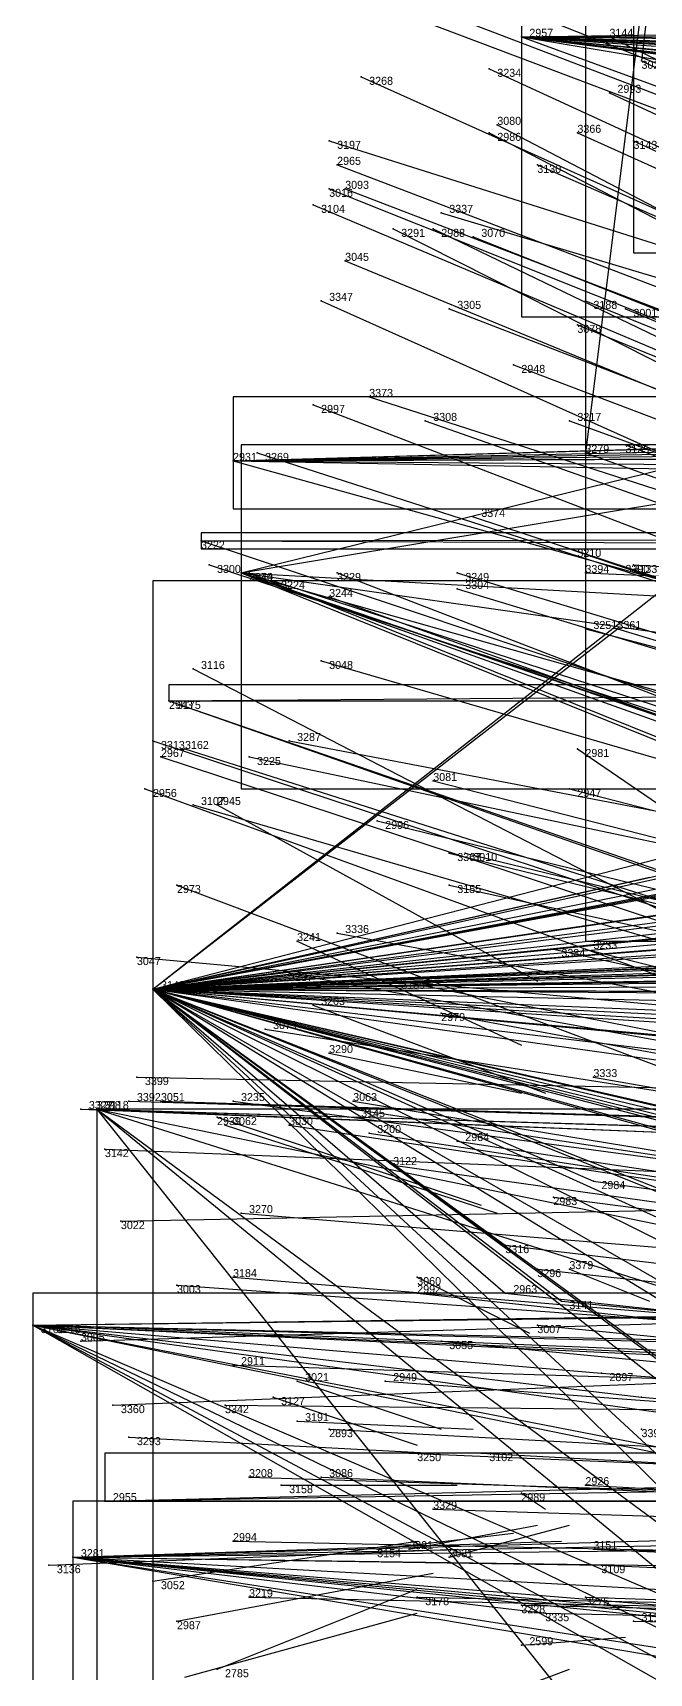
# Model space of a CAD drawing. Extents: x -0.5 to 0.59, y -0.5 to 0.59.
# Drawn here: x -0.498 to -0.421, y -0.0005 to 0.2045 of the extents above; entities that cross this region are included whole.
import ezdxf

# ---------------------------------------------------------------- set-up
doc = ezdxf.new("R2010")
doc.units = 0
for name, color, linetype in [('Clients', 3, 'CONTINUOUS'), ('Facilities', 3, 'CONTINUOUS'), ('Facilities_lines', 3, 'CONTINUOUS'), ('Min_max_boxes', 1, 'CONTINUOUS'), ('Normals', 1, 'CONTINUOUS'), ('Source_points', 5, 'CONTINUOUS'), ('Text', 3, 'CONTINUOUS')]:
    doc.layers.add(name, color=color, linetype=linetype)

msp = doc.modelspace()

# ---------------------------------------------------------------- linework, layer by layer
at = {"layer": 'Clients', "color": 5}
for p in [(-0.422, 0.201, -1.169), (-0.429, 0.152, -1.139), (-0.425, 0.13, -1.111), (-0.428, 0.061, -1.08), (-0.439, 0.053, -1.105), (-0.439, 0.047, -1.103), (-0.432, 0.046, -1.085), (-0.427, 0.037, -1.071), (-0.422, 0.034, -1.057), (-0.427, 0.013, -1.069), (-0.434, 0.007, -1.086)]:
    msp.add_point(p, dxfattribs=at)
at = {"layer": 'Facilities', "color": 3}
for p in [(-0.437, 0.204, -1.25), (-0.426, 0.204, -1.182), (-0.457, 0.199, -1.245), (-0.441, 0.2, -1.209), (-0.426, 0.197, -1.173), (-0.44, 0.193, -1.202), (-0.461, 0.191, -1.246), (-0.441, 0.192, -1.201), (-0.43, 0.192, -1.178), (-0.423, 0.191, -1.161), (-0.46, 0.188, -1.243), (-0.435, 0.188, -1.185), (-0.461, 0.185, -1.25), (-0.459, 0.185, -1.25), (-0.463, 0.183, -1.25), (-0.447, 0.182, -1.25), (-0.453, 0.18, -1.218), (-0.448, 0.18, -1.206), (-0.443, 0.179, -1.194), (-0.459, 0.176, -1.23), (-0.462, 0.171, -1.25), (-0.429, 0.171, -1.154), (-0.446, 0.17, -1.193), (-0.424, 0.17, -1.142), (-0.43, 0.168, -1.155), (-0.438, 0.163, -1.168), (-0.463, 0.158, -1.222), (-0.456, 0.159, -1.208), (-0.449, 0.156, -1.188), (-0.431, 0.156, -1.145), (-0.47, 0.152, -1.234), (-0.424, 0.153, -1.128), (-0.473, 0.151, -1.242), (-0.443, 0.144, -1.165), (-0.477, 0.141, -1.244), (-0.431, 0.14, -1.133), (-0.476, 0.138, -1.238), (-0.425, 0.138, -1.116), (-0.423, 0.138, -1.25), (-0.472, 0.137, -1.228), (-0.471, 0.137, -1.227), (-0.468, 0.136, -1.217), (-0.46, 0.137, -1.201), (-0.445, 0.137, -1.163), (-0.429, 0.137, -1.25), (-0.461, 0.134, -1.201), (-0.445, 0.135, -1.163), (-0.429, 0.13, -1.25), (-0.462, 0.126, -1.196), (-0.478, 0.125, -1.234), (-0.481, 0.121, -1.24), (-0.481, 0.121, -1.239), (-0.483, 0.116, -1.242), (-0.479, 0.115, -1.232), (-0.466, 0.116, -1.2), (-0.43, 0.115, -1.25), (-0.482, 0.114, -1.239), (-0.471, 0.114, -1.211), (-0.448, 0.111, -1.155), (-0.484, 0.11, -1.24), (-0.431, 0.11, -1.112), (-0.478, 0.108, -1.225), (-0.475, 0.108, -1.25), (-0.455, 0.106, -1.168), (-0.446, 0.102, -1.143), (-0.444, 0.102, -1.138), (-0.48, 0.098, -1.25), (-0.446, 0.098, -1.14), (-0.465, 0.091, -1.25), (-0.46, 0.092, -1.172), (-0.485, 0.089, -1.233), (-0.433, 0.09, -1.105), (-0.429, 0.09, -1.25), (-0.466, 0.087, -1.186), (-0.483, 0.085, -1.25), (-0.452, 0.086, -1.151), (-0.463, 0.083, -1.25), (-0.447, 0.082, -1.137), (-0.469, 0.08, -1.189), (-0.461, 0.077, -1.25), (-0.485, 0.074, -1.226), (-0.428, 0.074, -1.087), (-0.492, 0.07, -1.243), (-0.491, 0.07, -1.239), (-0.49, 0.07, -1.25), (-0.486, 0.071, -1.228), (-0.482, 0.071, -1.219), (-0.473, 0.071, -1.195), (-0.458, 0.071, -1.159), (-0.458, 0.07, -1.157), (-0.475, 0.069, -1.25), (-0.474, 0.068, -1.25), (-0.466, 0.068, -1.177), (-0.456, 0.067, -1.151), (-0.445, 0.066, -1.124), (-0.489, 0.065, -1.234), (-0.453, 0.063, -1.144), (-0.433, 0.059, -1.093), (-0.487, 0.056, -1.226), (-0.472, 0.057, -1.188), (-0.435, 0.05, -1.095), (-0.431, 0.05, -1.25), (-0.48, 0.048, -1.206), (-0.473, 0.049, -1.19), (-0.45, 0.049, -1.25), (-0.45, 0.047, -1.132), (-0.498, 0.043, -1.25), (-0.495, 0.043, -1.243), (-0.492, 0.041, -1.235), (-0.447, 0.041, -1.122), (-0.435, 0.043, -1.094), (-0.473, 0.038, -1.186), (-0.465, 0.036, -1.25), (-0.454, 0.036, -1.138), (-0.488, 0.033, -1.223), (-0.474, 0.033, -1.189), (-0.468, 0.034, -1.25), (-0.422, 0.034, -1.25), (-0.465, 0.031, -1.25), (-0.486, 0.029, -1.25), (-0.461, 0.03, -1.155), (-0.422, 0.03, -1.25), (-0.451, 0.027, -1.128), (-0.442, 0.027, -1.107), (-0.471, 0.024, -1.18), (-0.467, 0.023, -1.25), (-0.462, 0.024, -1.156), (-0.429, 0.023, -1.074), (-0.489, 0.021, -1.25), (-0.437, 0.022, -1.25), (-0.448, 0.02, -1.122), (-0.473, 0.016, -1.184), (-0.455, 0.015, -1.25), (-0.451, 0.015, -1.25), (-0.428, 0.015, -1.071), (-0.496, 0.013, -1.25), (-0.493, 0.014, -1.25), (-0.446, 0.014, -1.25), (-0.483, 0.011, -1.25), (-0.471, 0.009, -1.178), (-0.45, 0.009, -1.124), (-0.429, 0.009, -1.073), (-0.437, 0.008, -1.093), (-0.48, 0.006, -1.25), (-0.423, 0.006, -1.057), (-0.437, 0.003, -1.25), (-0.475, 0, -1.25)]:
    msp.add_point(p, dxfattribs=at)
at = {"layer": 'Facilities_lines', "color": 3}
for p, q in [((-0.413, 0.28, -1.247), (-0.429, 0.152, -1.139)), ((-0.413, 0.28, -1.247), (-0.422, 0.201, -1.169)), ((-0.437, 0.204, -1.25), (-0.144, 0.208, -1.25)), ((-0.437, 0.204, -1.25), (-0.156, 0.208, -1.25)), ((-0.437, 0.204, -1.25), (-0.181, 0.192, -1.25)), ((-0.437, 0.204, -1.25), (-0.161, 0.194, -1.25)), ((-0.437, 0.204, -1.25), (-0.185, 0.197, -1.25)), ((-0.437, 0.204, -1.25), (-0.159, 0.196, -1.25)), ((-0.437, 0.204, -1.25), (-0.151, 0.176, -1.25)), ((-0.437, 0.204, -1.25), (-0.166, 0.173, -1.25)), ((-0.437, 0.204, -1.25), (-0.157, 0.17, -1.25)), ((-0.437, 0.204, -1.25), (-0.172, 0.204, -1.25)), ((-0.437, 0.204, -1.25), (-0.142, 0.176, -1.25)), ((-0.437, 0.204, -1.25), (-0.187, 0.19, -1.25)), ((-0.437, 0.204, -1.25), (-0.199, 0.174, -1.25)), ((-0.437, 0.204, -1.25), (-0.123, 0.182, -1.25)), ((-0.437, 0.204, -1.25), (-0.156, 0.201, -1.25)), ((-0.437, 0.204, -1.25), (-0.227, 0.169, -1.25)), ((-0.473, 0.151, -1.242), (-0.192, 0.159, -1.25)), ((-0.473, 0.151, -1.242), (-0.196, 0.159, -1.25)), ((-0.473, 0.151, -1.242), (-0.234, 0.158, -1.25)), ((-0.473, 0.151, -1.242), (-0.149, 0.156, -1.25)), ((-0.473, 0.151, -1.242), (-0.233, 0.156, -1.25)), ((-0.473, 0.151, -1.242), (-0.186, 0.154, -1.25)), ((-0.473, 0.151, -1.242), (-0.068, 0.153, -1.25)), ((-0.473, 0.151, -1.242), (-0.2, 0.152, -1.25)), ((-0.472, 0.137, -1.228), (-0.407, 0.153, -1.089)), ((-0.473, 0.151, -1.242), (-0.151, 0.145, -1.25)), ((-0.473, 0.151, -1.242), (-0.215, 0.149, -1.25)), ((-0.472, 0.137, -1.228), (-0.412, 0.147, -1.094)), ((-0.477, 0.141, -1.244), (-0.065, 0.142, -1.25)), ((-0.477, 0.141, -1.244), (-0.204, 0.14, -1.25)), ((-0.483, 0.085, -1.25), (-0.418, 0.136, -1.1)), ((-0.472, 0.137, -1.228), (-0.402, 0.127, -1.054)), ((-0.472, 0.137, -1.228), (-0.393, 0.11, -1.02)), ((-0.472, 0.137, -1.228), (-0.412, 0.12, -1.072)), ((-0.472, 0.137, -1.228), (-0.418, 0.134, -1.097)), ((-0.472, 0.137, -1.228), (-0.405, 0.114, -1.051)), ((-0.472, 0.137, -1.228), (-0.41, 0.112, -1.062)), ((-0.483, 0.085, -1.25), (-0.297, 0.133, -1.25)), ((-0.483, 0.085, -1.25), (-0.269, 0.132, -1.25)), ((-0.483, 0.085, -1.25), (-0.425, 0.13, -1.111)), ((-0.483, 0.085, -1.25), (-0.305, 0.125, -1.25)), ((-0.483, 0.085, -1.25), (-0.282, 0.125, -1.25)), ((-0.483, 0.085, -1.25), (-0.292, 0.121, -1.25)), ((-0.483, 0.085, -1.25), (-0.287, 0.121, -1.25)), ((-0.481, 0.121, -1.24), (-0.225, 0.123, -1.25)), ((-0.483, 0.085, -1.25), (-0.264, 0.117, -1.25)), ((-0.483, 0.085, -1.25), (-0.327, 0.114, -1.25)), ((-0.483, 0.085, -1.25), (-0.252, 0.114, -1.25)), ((-0.483, 0.085, -1.25), (-0.127, 0.113, -1.25)), ((-0.483, 0.085, -1.25), (-0.221, 0.111, -1.25)), ((-0.483, 0.085, -1.25), (-0.256, 0.11, -1.25)), ((-0.483, 0.085, -1.25), (-0.116, 0.11, -1.25)), ((-0.483, 0.085, -1.25), (-0.246, 0.109, -1.25)), ((-0.483, 0.085, -1.25), (-0.187, 0.108, -1.25)), ((-0.483, 0.085, -1.25), (-0.225, 0.108, -1.25)), ((-0.483, 0.085, -1.25), (-0.139, 0.107, -1.25)), ((-0.483, 0.085, -1.25), (-0.219, 0.103, -1.25)), ((-0.483, 0.085, -1.25), (-0.421, 0.099, -1.082)), ((-0.483, 0.085, -1.25), (-0.388, 0.099, -1)), ((-0.483, 0.085, -1.25), (-0.385, 0.098, -0.992)), ((-0.483, 0.085, -1.25), (-0.221, 0.097, -1.25)), ((-0.483, 0.085, -1.25), (-0.115, 0.095, -1.25)), ((-0.483, 0.085, -1.25), (-0.29, 0.093, -1.25)), ((-0.483, 0.085, -1.25), (-0.205, 0.093, -1.25)), ((-0.483, 0.085, -1.25), (-0.294, 0.091, -1.25)), ((-0.483, 0.085, -1.25), (-0.325, 0.091, -1.25)), ((-0.483, 0.085, -1.25), (-0.171, 0.09, -1.25)), ((-0.483, 0.085, -1.25), (-0.314, 0.089, -1.25)), ((-0.483, 0.085, -1.25), (-0.138, 0.089, -1.25)), ((-0.483, 0.085, -1.25), (-0.196, 0.089, -1.25)), ((-0.483, 0.085, -1.25), (-0.412, 0.088, -1.054)), ((-0.483, 0.085, -1.25), (-0.232, 0.086, -1.25)), ((-0.483, 0.085, -1.25), (-0.415, 0.081, -1.057)), ((-0.483, 0.085, -1.25), (-0.351, -0.037, -1.25)), ((-0.483, 0.085, -1.25), (-0.358, -0.038, -1.25)), ((-0.483, 0.085, -1.25), (-0.351, -0.012, -1.25)), ((-0.483, 0.085, -1.25), (-0.346, -0.015, -1.25)), ((-0.483, 0.085, -1.25), (-0.318, 0.003, -1.25)), ((-0.483, 0.085, -1.25), (-0.354, -0.015, -1.25)), ((-0.483, 0.085, -1.25), (-0.287, 0.067, -1.25)), ((-0.483, 0.085, -1.25), (-0.314, 0.017, -1.25)), ((-0.483, 0.085, -1.25), (-0.334, 0.047, -1.25)), ((-0.483, 0.085, -1.25), (-0.369, 0.04, -1.25)), ((-0.483, 0.085, -1.25), (-0.351, 0.048, -1.25)), ((-0.483, 0.085, -1.25), (-0.329, 0.045, -1.25)), ((-0.483, 0.085, -1.25), (-0.439, 0.047, -1.103)), ((-0.483, 0.085, -1.25), (-0.428, 0.061, -1.08)), ((-0.483, 0.085, -1.25), (-0.295, 0.033, -1.25)), ((-0.483, 0.085, -1.25), (-0.325, 0.047, -1.25)), ((-0.483, 0.085, -1.25), (-0.384, 0.076, -0.978)), ((-0.483, 0.085, -1.25), (-0.298, 0.059, -1.25)), ((-0.483, 0.085, -1.25), (-0.432, 0.046, -1.085)), ((-0.483, 0.085, -1.25), (-0.26, 0.084, -1.25)), ((-0.483, 0.085, -1.25), (-0.305, 0.044, -1.25)), ((-0.483, 0.085, -1.25), (-0.346, 0.082, -1.25)), ((-0.483, 0.085, -1.25), (-0.302, 0.04, -1.25)), ((-0.483, 0.085, -1.25), (-0.315, 0.074, -1.25)), ((-0.483, 0.085, -1.25), (-0.386, 0.076, -0.983)), ((-0.483, 0.085, -1.25), (-0.439, 0.053, -1.105)), ((-0.483, 0.085, -1.25), (-0.281, 0.038, -1.25)), ((-0.483, 0.085, -1.25), (-0.283, 0.075, -1.25)), ((-0.483, 0.085, -1.25), (-0.353, 0.01, -1.25)), ((-0.483, 0.085, -1.25), (-0.369, 0.015, -1.25)), ((-0.483, 0.085, -1.25), (-0.322, 0.012, -1.25)), ((-0.483, 0.085, -1.25), (-0.213, 0.084, -1.25)), ((-0.483, 0.085, -1.25), (-0.194, 0.083, -1.25)), ((-0.483, 0.085, -1.25), (-0.193, 0.073, -1.25)), ((-0.49, 0.07, -1.25), (-0.377, -0.072, -1.25)), ((-0.49, 0.07, -1.25), (-0.35, -0.045, -1.25)), ((-0.49, 0.07, -1.25), (-0.341, -0.04, -1.25)), ((-0.49, 0.07, -1.25), (-0.417, 0.055, -1.051)), ((-0.49, 0.07, -1.25), (-0.417, 0.047, -1.049)), ((-0.49, 0.07, -1.25), (-0.124, 0.055, -1.25)), ((-0.498, 0.043, -1.25), (-0.205, 0.047, -1.25)), ((-0.498, 0.043, -1.25), (-0.248, 0.046, -1.25)), ((-0.498, 0.043, -1.25), (-0.321, -0.033, -1.25)), ((-0.498, 0.043, -1.25), (-0.338, -0.048, -1.25)), ((-0.498, 0.043, -1.25), (-0.419, 0.032, -1.052)), ((-0.498, 0.043, -1.25), (-0.333, -0.037, -1.25)), ((-0.498, 0.043, -1.25), (-0.339, -0.042, -1.25)), ((-0.498, 0.043, -1.25), (-0.293, 0.001, -1.25)), ((-0.498, 0.043, -1.25), (-0.293, 0.003, -1.25)), ((-0.498, 0.043, -1.25), (-0.427, 0.037, -1.071)), ((-0.498, 0.043, -1.25), (-0.422, 0.034, -1.057)), ((-0.498, 0.043, -1.25), (-0.237, 0.037, -1.25)), ((-0.498, 0.043, -1.25), (-0.204, 0.029, -1.25)), ((-0.498, 0.043, -1.25), (-0.157, 0.034, -1.25)), ((-0.489, 0.021, -1.25), (-0.244, 0.027, -1.25)), ((-0.489, 0.021, -1.25), (-0.144, 0.027, -1.25)), ((-0.493, 0.014, -1.25), (-0.245, 0.021, -1.25)), ((-0.489, 0.021, -1.25), (-0.146, 0.021, -1.25)), ((-0.493, 0.014, -1.25), (-0.235, 0.019, -1.25)), ((-0.493, 0.014, -1.25), (-0.137, 0.018, -1.25)), ((-0.493, 0.014, -1.25), (-0.235, -0.026, -1.25)), ((-0.493, 0.014, -1.25), (-0.275, -0.023, -1.25)), ((-0.493, 0.014, -1.25), (-0.238, -0.012, -1.25)), ((-0.493, 0.014, -1.25), (-0.126, -0.019, -1.25)), ((-0.493, 0.014, -1.25), (-0.249, -0.006, -1.25)), ((-0.493, 0.014, -1.25), (-0.258, 0.001, -1.25)), ((-0.493, 0.014, -1.25), (-0.259, -0.007, -1.25)), ((-0.493, 0.014, -1.25), (-0.427, 0.013, -1.069)), ((-0.493, 0.014, -1.25), (-0.285, -0.006, -1.25)), ((-0.493, 0.014, -1.25), (-0.434, 0.007, -1.086)), ((-0.493, 0.014, -1.25), (-0.14, 0.009, -1.25))]:
    msp.add_line(p, q, dxfattribs=at)
at = {"layer": 'Min_max_boxes', "color": 1}
for p, q in [((-0.429, 0.299, -1.25), (-0.429, 0.091, -1.25)), ((-0.429, 0.299, -1.093), (-0.429, 0.091, -1.093)), ((-0.423, 0.254, -1.25), (-0.423, 0.177, -1.25)), ((-0.423, 0.254, -1.25), (-0.423, 0.177, -1.25)), ((-0.437, 0.208, -1.25), (-0.437, 0.169, -1.25)), ((-0.437, 0.208, -1.25), (-0.437, 0.169, -1.25)), ((-0.423, 0.177, -1.25), (-0.126, 0.177, -1.25)), ((-0.423, 0.177, -1.25), (-0.126, 0.177, -1.25)), ((-0.423, 0.177, -1.25), (-0.423, 0.177, -1.25)), ((-0.437, 0.169, -1.25), (-0.123, 0.169, -1.25)), ((-0.437, 0.169, -1.25), (-0.123, 0.169, -1.25)), ((-0.437, 0.169, -1.25), (-0.437, 0.169, -1.25)), ((-0.068, 0.159, -1.25), (-0.473, 0.159, -1.25)), ((-0.473, 0.159, -1.25), (-0.473, 0.145, -1.25)), ((-0.068, 0.159, -1.242), (-0.473, 0.159, -1.242)), ((-0.473, 0.159, -1.242), (-0.473, 0.145, -1.242)), ((-0.473, 0.159, -1.25), (-0.473, 0.159, -1.242)), ((-0.393, 0.153, -1.228), (-0.472, 0.153, -1.228)), ((-0.472, 0.153, -1.228), (-0.472, 0.11, -1.228)), ((-0.393, 0.153, -1.02), (-0.472, 0.153, -1.02)), ((-0.472, 0.153, -1.02), (-0.472, 0.11, -1.02)), ((-0.472, 0.153, -1.228), (-0.472, 0.153, -1.02)), ((-0.473, 0.145, -1.25), (-0.068, 0.145, -1.25)), ((-0.473, 0.145, -1.242), (-0.068, 0.145, -1.242)), ((-0.473, 0.145, -1.25), (-0.473, 0.145, -1.242)), ((-0.065, 0.142, -1.25), (-0.477, 0.142, -1.25)), ((-0.477, 0.142, -1.25), (-0.477, 0.14, -1.25)), ((-0.065, 0.142, -1.244), (-0.477, 0.142, -1.244)), ((-0.477, 0.142, -1.244), (-0.477, 0.14, -1.244)), ((-0.477, 0.142, -1.25), (-0.477, 0.142, -1.244)), ((-0.477, 0.14, -1.25), (-0.065, 0.14, -1.25)), ((-0.477, 0.14, -1.244), (-0.065, 0.14, -1.244)), ((-0.477, 0.14, -1.25), (-0.477, 0.14, -1.244)), ((-0.115, 0.136, -1.25), (-0.483, 0.136, -1.25)), ((-0.483, 0.136, -1.25), (-0.483, -0.038, -1.25)), ((-0.115, 0.136, -0.978), (-0.483, 0.136, -0.978)), ((-0.483, 0.136, -0.978), (-0.483, -0.038, -0.978)), ((-0.483, 0.136, -1.25), (-0.483, 0.136, -0.978)), ((-0.225, 0.123, -1.25), (-0.481, 0.123, -1.25)), ((-0.481, 0.123, -1.25), (-0.481, 0.121, -1.25)), ((-0.225, 0.123, -1.24), (-0.481, 0.123, -1.24)), ((-0.481, 0.123, -1.24), (-0.481, 0.121, -1.24)), ((-0.481, 0.123, -1.25), (-0.481, 0.123, -1.24)), ((-0.481, 0.121, -1.25), (-0.225, 0.121, -1.25)), ((-0.481, 0.121, -1.24), (-0.225, 0.121, -1.24)), ((-0.481, 0.121, -1.25), (-0.481, 0.121, -1.24)), ((-0.472, 0.11, -1.228), (-0.393, 0.11, -1.228)), ((-0.472, 0.11, -1.02), (-0.393, 0.11, -1.02)), ((-0.472, 0.11, -1.228), (-0.472, 0.11, -1.02)), ((-0.429, 0.091, -1.25), (-0.17, 0.091, -1.25)), ((-0.429, 0.091, -1.093), (-0.17, 0.091, -1.093)), ((-0.429, 0.091, -1.25), (-0.429, 0.091, -1.093)), ((-0.124, 0.07, -1.25), (-0.49, 0.07, -1.25)), ((-0.49, 0.07, -1.25), (-0.49, -0.072, -1.25)), ((-0.124, 0.07, -1.049), (-0.49, 0.07, -1.049)), ((-0.49, 0.07, -1.049), (-0.49, -0.072, -1.049)), ((-0.49, 0.07, -1.25), (-0.49, 0.07, -1.049)), ((-0.157, 0.047, -1.25), (-0.498, 0.047, -1.25)), ((-0.498, 0.047, -1.25), (-0.498, -0.048, -1.25)), ((-0.157, 0.047, -1.052), (-0.498, 0.047, -1.052)), ((-0.498, 0.047, -1.052), (-0.498, -0.048, -1.052)), ((-0.498, 0.047, -1.25), (-0.498, 0.047, -1.052)), ((-0.144, 0.027, -1.25), (-0.489, 0.027, -1.25)), ((-0.489, 0.027, -1.25), (-0.489, 0.021, -1.25)), ((-0.144, 0.027, -1.25), (-0.489, 0.027, -1.25)), ((-0.489, 0.027, -1.25), (-0.489, 0.021, -1.25)), ((-0.489, 0.027, -1.25), (-0.489, 0.027, -1.25)), ((-0.126, 0.021, -1.25), (-0.493, 0.021, -1.25)), ((-0.493, 0.021, -1.25), (-0.493, -0.026, -1.25)), ((-0.126, 0.021, -1.069), (-0.493, 0.021, -1.069)), ((-0.493, 0.021, -1.069), (-0.493, -0.026, -1.069)), ((-0.493, 0.021, -1.25), (-0.493, 0.021, -1.069)), ((-0.489, 0.021, -1.25), (-0.144, 0.021, -1.25)), ((-0.489, 0.021, -1.25), (-0.144, 0.021, -1.25)), ((-0.489, 0.021, -1.25), (-0.489, 0.021, -1.25))]:
    msp.add_line(p, q, dxfattribs=at)
at = {"layer": 'Normals', "color": 1}
for p, q in [((-0.446, 0.211, -1.233), (-0.353, 0.174, -1.233)), ((-0.452, 0.209, -1.244), (-0.371, 0.178, -1.193)), ((-0.452, 0.207, -1.242), (-0.362, 0.173, -1.214)), ((-0.437, 0.204, -1.25), (-0.366, 0.178, -1.184)), ((-0.426, 0.204, -1.182), (-0.343, 0.164, -1.219)), ((-0.422, 0.201, -1.169), (-0.339, 0.161, -1.206)), ((-0.457, 0.199, -1.245), (-0.368, 0.159, -1.22)), ((-0.441, 0.2, -1.209), (-0.352, 0.159, -1.23)), ((-0.426, 0.197, -1.173), (-0.342, 0.158, -1.21)), ((-0.44, 0.193, -1.202), (-0.354, 0.148, -1.223)), ((-0.461, 0.191, -1.246), (-0.401, 0.172, -1.167)), ((-0.441, 0.192, -1.201), (-0.354, 0.147, -1.222)), ((-0.43, 0.192, -1.178), (-0.346, 0.154, -1.215)), ((-0.423, 0.191, -1.161), (-0.339, 0.152, -1.198)), ((-0.46, 0.188, -1.243), (-0.384, 0.159, -1.186)), ((-0.435, 0.188, -1.185), (-0.35, 0.151, -1.222)), ((-0.461, 0.185, -1.25), (-0.411, 0.165, -1.166)), ((-0.459, 0.185, -1.25), (-0.407, 0.165, -1.168)), ((-0.463, 0.183, -1.25), (-0.411, 0.161, -1.167)), ((-0.447, 0.182, -1.25), (-0.397, 0.167, -1.165)), ((-0.453, 0.18, -1.218), (-0.364, 0.135, -1.225)), ((-0.448, 0.18, -1.206), (-0.361, 0.138, -1.232)), ((-0.443, 0.179, -1.194), (-0.355, 0.144, -1.227)), ((-0.459, 0.176, -1.23), (-0.379, 0.143, -1.181)), ((-0.462, 0.171, -1.25), (-0.404, 0.145, -1.173)), ((-0.429, 0.171, -1.154), (-0.343, 0.136, -1.191)), ((-0.446, 0.17, -1.193), (-0.358, 0.136, -1.228)), ((-0.424, 0.17, -1.142), (-0.338, 0.134, -1.179)), ((-0.43, 0.168, -1.155), (-0.344, 0.133, -1.192)), ((-0.438, 0.163, -1.168), (-0.351, 0.13, -1.205)), ((-0.463, 0.158, -1.222), (-0.369, 0.122, -1.219)), ((-0.456, 0.159, -1.208), (-0.363, 0.129, -1.229)), ((-0.449, 0.156, -1.188), (-0.361, 0.125, -1.225)), ((-0.431, 0.156, -1.145), (-0.343, 0.124, -1.182)), ((-0.47, 0.152, -1.234), (-0.38, 0.123, -1.199)), ((-0.429, 0.152, -1.139), (-0.342, 0.121, -1.175)), ((-0.424, 0.153, -1.128), (-0.337, 0.121, -1.165)), ((-0.473, 0.151, -1.242), (-0.394, 0.129, -1.185)), ((-0.443, 0.144, -1.165), (-0.355, 0.115, -1.202)), ((-0.477, 0.141, -1.244), (-0.405, 0.117, -1.18)), ((-0.431, 0.14, -1.133), (-0.343, 0.11, -1.169)), ((-0.476, 0.138, -1.238), (-0.403, 0.114, -1.174)), ((-0.425, 0.138, -1.116), (-0.336, 0.109, -1.153)), ((-0.423, 0.138, -1.25), (-0.406, 0.137, -1.152)), ((-0.472, 0.137, -1.228), (-0.388, 0.107, -1.183)), ((-0.471, 0.137, -1.227), (-0.399, 0.108, -1.164)), ((-0.468, 0.136, -1.217), (-0.373, 0.105, -1.227)), ((-0.46, 0.137, -1.201), (-0.369, 0.102, -1.22)), ((-0.445, 0.137, -1.163), (-0.356, 0.11, -1.2)), ((-0.429, 0.137, -1.25), (-0.405, 0.136, -1.153)), ((-0.461, 0.134, -1.201), (-0.369, 0.101, -1.22)), ((-0.445, 0.135, -1.163), (-0.356, 0.108, -1.2)), ((-0.429, 0.13, -1.25), (-0.406, 0.124, -1.153)), ((-0.425, 0.13, -1.111), (-0.336, 0.103, -1.148)), ((-0.462, 0.126, -1.196), (-0.369, 0.099, -1.223)), ((-0.478, 0.125, -1.234), (-0.418, 0.094, -1.161)), ((-0.481, 0.121, -1.24), (-0.404, 0.094, -1.183)), ((-0.481, 0.121, -1.239), (-0.403, 0.094, -1.181)), ((-0.483, 0.116, -1.242), (-0.395, 0.087, -1.204)), ((-0.479, 0.115, -1.232), (-0.391, 0.087, -1.194)), ((-0.466, 0.116, -1.2), (-0.372, 0.098, -1.229)), ((-0.43, 0.115, -1.25), (-0.411, 0.102, -1.153)), ((-0.482, 0.114, -1.239), (-0.394, 0.085, -1.2)), ((-0.471, 0.114, -1.211), (-0.376, 0.094, -1.234)), ((-0.448, 0.111, -1.155), (-0.358, 0.088, -1.192)), ((-0.484, 0.11, -1.24), (-0.396, 0.078, -1.203)), ((-0.431, 0.11, -1.112), (-0.341, 0.087, -1.149)), ((-0.478, 0.108, -1.225), (-0.382, 0.08, -1.229)), ((-0.475, 0.108, -1.25), (-0.435, 0.086, -1.161)), ((-0.455, 0.106, -1.168), (-0.365, 0.084, -1.205)), ((-0.446, 0.102, -1.143), (-0.356, 0.08, -1.181)), ((-0.444, 0.102, -1.138), (-0.354, 0.08, -1.176)), ((-0.48, 0.098, -1.25), (-0.411, 0.072, -1.183)), ((-0.446, 0.098, -1.14), (-0.355, 0.078, -1.178)), ((-0.465, 0.091, -1.25), (-0.437, 0.078, -1.155)), ((-0.46, 0.092, -1.172), (-0.368, 0.075, -1.209)), ((-0.485, 0.089, -1.233), (-0.387, 0.08, -1.246)), ((-0.433, 0.09, -1.105), (-0.342, 0.07, -1.142)), ((-0.429, 0.09, -1.25), (-0.417, 0.087, -1.151)), ((-0.466, 0.087, -1.186), (-0.373, 0.07, -1.218)), ((-0.483, 0.085, -1.25), (-0.392, 0.074, -1.21)), ((-0.452, 0.086, -1.151), (-0.361, 0.068, -1.188)), ((-0.463, 0.083, -1.25), (-0.434, 0.072, -1.155)), ((-0.447, 0.082, -1.137), (-0.356, 0.065, -1.174)), ((-0.469, 0.08, -1.189), (-0.374, 0.065, -1.218)), ((-0.461, 0.077, -1.25), (-0.437, 0.072, -1.153)), ((-0.485, 0.074, -1.226), (-0.385, 0.072, -1.233)), ((-0.428, 0.074, -1.087), (-0.337, 0.058, -1.124)), ((-0.492, 0.07, -1.243), (-0.392, 0.066, -1.234)), ((-0.491, 0.07, -1.239), (-0.391, 0.067, -1.247)), ((-0.49, 0.07, -1.25), (-0.393, 0.067, -1.223)), ((-0.486, 0.071, -1.228), (-0.387, 0.068, -1.238)), ((-0.482, 0.071, -1.219), (-0.384, 0.068, -1.235)), ((-0.473, 0.071, -1.195), (-0.377, 0.058, -1.222)), ((-0.458, 0.071, -1.159), (-0.367, 0.056, -1.197)), ((-0.458, 0.07, -1.157), (-0.366, 0.056, -1.194)), ((-0.475, 0.069, -1.25), (-0.442, 0.058, -1.156)), ((-0.474, 0.068, -1.25), (-0.44, 0.057, -1.156)), ((-0.466, 0.068, -1.177), (-0.373, 0.054, -1.212)), ((-0.456, 0.067, -1.151), (-0.364, 0.053, -1.188)), ((-0.445, 0.066, -1.124), (-0.353, 0.052, -1.162)), ((-0.489, 0.065, -1.234), (-0.39, 0.061, -1.247)), ((-0.453, 0.063, -1.144), (-0.361, 0.05, -1.181)), ((-0.428, 0.061, -1.08), (-0.335, 0.048, -1.117)), ((-0.487, 0.056, -1.226), (-0.387, 0.058, -1.231)), ((-0.433, 0.059, -1.093), (-0.341, 0.047, -1.13)), ((-0.472, 0.057, -1.188), (-0.375, 0.049, -1.213)), ((-0.439, 0.053, -1.105), (-0.347, 0.042, -1.142)), ((-0.435, 0.05, -1.095), (-0.343, 0.04, -1.132)), ((-0.431, 0.05, -1.25), (-0.421, 0.046, -1.151)), ((-0.48, 0.048, -1.206), (-0.382, 0.041, -1.224)), ((-0.473, 0.049, -1.19), (-0.377, 0.041, -1.214)), ((-0.45, 0.049, -1.25), (-0.436, 0.042, -1.151)), ((-0.45, 0.047, -1.132), (-0.358, 0.037, -1.169)), ((-0.439, 0.047, -1.103), (-0.346, 0.037, -1.14)), ((-0.432, 0.046, -1.085), (-0.339, 0.037, -1.123)), ((-0.492, 0.041, -1.235), (-0.393, 0.044, -1.224)), ((-0.498, 0.043, -1.25), (-0.407, 0.039, -1.208)), ((-0.495, 0.043, -1.243), (-0.399, 0.039, -1.216)), ((-0.447, 0.041, -1.122), (-0.354, 0.032, -1.159)), ((-0.435, 0.043, -1.094), (-0.343, 0.034, -1.131)), ((-0.488, 0.033, -1.223), (-0.388, 0.037, -1.225)), ((-0.473, 0.038, -1.186), (-0.376, 0.035, -1.213)), ((-0.427, 0.037, -1.071), (-0.335, 0.03, -1.109)), ((-0.465, 0.036, -1.25), (-0.447, 0.03, -1.152)), ((-0.454, 0.036, -1.138), (-0.361, 0.029, -1.175)), ((-0.474, 0.033, -1.189), (-0.377, 0.032, -1.212)), ((-0.468, 0.034, -1.25), (-0.45, 0.028, -1.152)), ((-0.422, 0.034, -1.25), (-0.422, 0.034, -1.15)), ((-0.422, 0.034, -1.057), (-0.329, 0.026, -1.095)), ((-0.465, 0.031, -1.25), (-0.443, 0.03, -1.152)), ((-0.486, 0.029, -1.25), (-0.448, 0.027, -1.158)), ((-0.461, 0.03, -1.155), (-0.368, 0.025, -1.192)), ((-0.422, 0.03, -1.25), (-0.422, 0.03, -1.15)), ((-0.451, 0.027, -1.128), (-0.358, 0.023, -1.165)), ((-0.442, 0.027, -1.107), (-0.349, 0.022, -1.143)), ((-0.471, 0.024, -1.18), (-0.376, 0.021, -1.21)), ((-0.467, 0.023, -1.25), (-0.445, 0.023, -1.152)), ((-0.462, 0.024, -1.156), (-0.369, 0.02, -1.193)), ((-0.429, 0.023, -1.074), (-0.337, 0.018, -1.112)), ((-0.489, 0.021, -1.25), (-0.437, 0.021, -1.165)), ((-0.437, 0.022, -1.25), (-0.434, 0.02, -1.15)), ((-0.448, 0.02, -1.122), (-0.355, 0.017, -1.158)), ((-0.455, 0.015, -1.25), (-0.438, 0.017, -1.151)), ((-0.451, 0.015, -1.25), (-0.435, 0.018, -1.151)), ((-0.446, 0.014, -1.25), (-0.431, 0.018, -1.151)), ((-0.496, 0.013, -1.25), (-0.445, 0.015, -1.164)), ((-0.493, 0.014, -1.25), (-0.432, 0.016, -1.171)), ((-0.483, 0.011, -1.25), (-0.45, 0.016, -1.156)), ((-0.473, 0.016, -1.184), (-0.377, 0.014, -1.21)), ((-0.428, 0.015, -1.071), (-0.335, 0.011, -1.108)), ((-0.427, 0.013, -1.069), (-0.335, 0.009, -1.106)), ((-0.48, 0.006, -1.25), (-0.448, 0.012, -1.155)), ((-0.475, 0, -1.25), (-0.45, 0.01, -1.154)), ((-0.471, 0.009, -1.178), (-0.377, 0.007, -1.21)), ((-0.45, 0.009, -1.124), (-0.357, 0.007, -1.161)), ((-0.429, 0.009, -1.073), (-0.337, 0.006, -1.111)), ((-0.479, -0.001, -1.25), (-0.45, 0.007, -1.155)), ((-0.437, 0.008, -1.093), (-0.344, 0.006, -1.13)), ((-0.434, 0.007, -1.086), (-0.341, 0.005, -1.123)), ((-0.423, 0.006, -1.057), (-0.33, 0.004, -1.094)), ((-0.437, 0.003, -1.25), (-0.424, 0.004, -1.151)), ((-0.447, -0.006, -1.25), (-0.431, 0, -1.151))]:
    msp.add_line(p, q, dxfattribs=at)
at = {"layer": 'Source_points', "color": 5}
for p in [(-0.437, 0.204, -1.25), (-0.426, 0.204, -1.182), (-0.422, 0.201, -1.169), (-0.457, 0.199, -1.245), (-0.441, 0.2, -1.209), (-0.426, 0.197, -1.173), (-0.44, 0.193, -1.202), (-0.461, 0.191, -1.246), (-0.441, 0.192, -1.201), (-0.43, 0.192, -1.178), (-0.423, 0.191, -1.161), (-0.46, 0.188, -1.243), (-0.435, 0.188, -1.185), (-0.461, 0.185, -1.25), (-0.459, 0.185, -1.25), (-0.463, 0.183, -1.25), (-0.447, 0.182, -1.25), (-0.453, 0.18, -1.218), (-0.448, 0.18, -1.206), (-0.443, 0.179, -1.194), (-0.459, 0.176, -1.23), (-0.462, 0.171, -1.25), (-0.429, 0.171, -1.154), (-0.446, 0.17, -1.193), (-0.424, 0.17, -1.142), (-0.43, 0.168, -1.155), (-0.438, 0.163, -1.168), (-0.463, 0.158, -1.222), (-0.456, 0.159, -1.208), (-0.449, 0.156, -1.188), (-0.431, 0.156, -1.145), (-0.47, 0.152, -1.234), (-0.429, 0.152, -1.139), (-0.424, 0.153, -1.128), (-0.473, 0.151, -1.242), (-0.443, 0.144, -1.165), (-0.477, 0.141, -1.244), (-0.431, 0.14, -1.133), (-0.476, 0.138, -1.238), (-0.425, 0.138, -1.116), (-0.423, 0.138, -1.25), (-0.472, 0.137, -1.228), (-0.471, 0.137, -1.227), (-0.468, 0.136, -1.217), (-0.46, 0.137, -1.201), (-0.445, 0.137, -1.163), (-0.429, 0.137, -1.25), (-0.461, 0.134, -1.201), (-0.445, 0.135, -1.163), (-0.429, 0.13, -1.25), (-0.425, 0.13, -1.111), (-0.462, 0.126, -1.196), (-0.478, 0.125, -1.234), (-0.481, 0.121, -1.24), (-0.481, 0.121, -1.239), (-0.483, 0.116, -1.242), (-0.479, 0.115, -1.232), (-0.466, 0.116, -1.2), (-0.43, 0.115, -1.25), (-0.482, 0.114, -1.239), (-0.471, 0.114, -1.211), (-0.448, 0.111, -1.155), (-0.484, 0.11, -1.24), (-0.431, 0.11, -1.112), (-0.478, 0.108, -1.225), (-0.475, 0.108, -1.25), (-0.455, 0.106, -1.168), (-0.446, 0.102, -1.143), (-0.444, 0.102, -1.138), (-0.48, 0.098, -1.25), (-0.446, 0.098, -1.14), (-0.465, 0.091, -1.25), (-0.46, 0.092, -1.172), (-0.485, 0.089, -1.233), (-0.433, 0.09, -1.105), (-0.429, 0.09, -1.25), (-0.466, 0.087, -1.186), (-0.483, 0.085, -1.25), (-0.452, 0.086, -1.151), (-0.463, 0.083, -1.25), (-0.447, 0.082, -1.137), (-0.469, 0.08, -1.189), (-0.461, 0.077, -1.25), (-0.485, 0.074, -1.226), (-0.428, 0.074, -1.087), (-0.492, 0.07, -1.243), (-0.491, 0.07, -1.239), (-0.49, 0.07, -1.25), (-0.486, 0.071, -1.228), (-0.482, 0.071, -1.219), (-0.473, 0.071, -1.195), (-0.458, 0.071, -1.159), (-0.458, 0.07, -1.157), (-0.475, 0.069, -1.25), (-0.474, 0.068, -1.25), (-0.466, 0.068, -1.177), (-0.456, 0.067, -1.151), (-0.445, 0.066, -1.124), (-0.489, 0.065, -1.234), (-0.453, 0.063, -1.144), (-0.428, 0.061, -1.08), (-0.433, 0.059, -1.093), (-0.487, 0.056, -1.226), (-0.472, 0.057, -1.188), (-0.439, 0.053, -1.105), (-0.435, 0.05, -1.095), (-0.431, 0.05, -1.25), (-0.48, 0.048, -1.206), (-0.473, 0.049, -1.19), (-0.45, 0.049, -1.25), (-0.45, 0.047, -1.132), (-0.439, 0.047, -1.103), (-0.432, 0.046, -1.085), (-0.498, 0.043, -1.25), (-0.495, 0.043, -1.243), (-0.492, 0.041, -1.235), (-0.447, 0.041, -1.122), (-0.435, 0.043, -1.094), (-0.473, 0.038, -1.186), (-0.427, 0.037, -1.071), (-0.465, 0.036, -1.25), (-0.454, 0.036, -1.138), (-0.488, 0.033, -1.223), (-0.474, 0.033, -1.189), (-0.468, 0.034, -1.25), (-0.422, 0.034, -1.25), (-0.422, 0.034, -1.057), (-0.465, 0.031, -1.25), (-0.486, 0.029, -1.25), (-0.461, 0.03, -1.155), (-0.422, 0.03, -1.25), (-0.451, 0.027, -1.128), (-0.442, 0.027, -1.107), (-0.471, 0.024, -1.18), (-0.467, 0.023, -1.25), (-0.462, 0.024, -1.156), (-0.429, 0.023, -1.074), (-0.489, 0.021, -1.25), (-0.437, 0.022, -1.25), (-0.448, 0.02, -1.122), (-0.473, 0.016, -1.184), (-0.455, 0.015, -1.25), (-0.451, 0.015, -1.25), (-0.428, 0.015, -1.071), (-0.496, 0.013, -1.25), (-0.493, 0.014, -1.25), (-0.446, 0.014, -1.25), (-0.427, 0.013, -1.069), (-0.483, 0.011, -1.25), (-0.471, 0.009, -1.178), (-0.45, 0.009, -1.124), (-0.429, 0.009, -1.073), (-0.437, 0.008, -1.093), (-0.434, 0.007, -1.086), (-0.48, 0.006, -1.25), (-0.423, 0.006, -1.057), (-0.437, 0.003, -1.25), (-0.475, 0, -1.25)]:
    msp.add_point(p, dxfattribs=at)

# ---------------------------------------------------------------- texts
at = {"layer": 'Text', "color": 3}
for s, p in [('2957', (-0.436, 0.204, -1.25)), ('3144', (-0.426, 0.204, -1.182)), ('3028', (-0.422, 0.2, -1.169)), ('3268', (-0.456, 0.198, -1.245)), ('3234', (-0.44, 0.199, -1.209)), ('2993', (-0.425, 0.197, -1.173)), ('3080', (-0.44, 0.193, -1.202)), ('3366', (-0.43, 0.192, -1.178)), ('3197', (-0.46, 0.19, -1.246)), ('2986', (-0.44, 0.191, -1.201)), ('3143', (-0.423, 0.19, -1.161)), ('2965', (-0.46, 0.188, -1.243)), ('3130', (-0.435, 0.187, -1.185)), ('3016', (-0.461, 0.184, -1.25)), ('3093', (-0.459, 0.185, -1.25)), ('3104', (-0.462, 0.182, -1.25)), ('3337', (-0.446, 0.182, -1.25)), ('3291', (-0.452, 0.179, -1.218)), ('2988', (-0.447, 0.179, -1.206)), ('3070', (-0.442, 0.179, -1.194)), ('3045', (-0.459, 0.176, -1.23)), ('3347', (-0.461, 0.171, -1.25)), ('3305', (-0.445, 0.17, -1.193)), ('3188', (-0.428, 0.17, -1.154)), ('3001', (-0.423, 0.169, -1.142)), ('3078', (-0.43, 0.167, -1.155)), ('2948', (-0.437, 0.162, -1.168)), ('3373', (-0.456, 0.159, -1.208)), ('2997', (-0.462, 0.157, -1.222)), ('3308', (-0.448, 0.156, -1.188)), ('3217', (-0.43, 0.156, -1.145)), ('2931', (-0.473, 0.151, -1.242)), ('3269', (-0.469, 0.151, -1.234)), ('3279', (-0.429, 0.152, -1.139)), ('3135', (-0.424, 0.152, -1.128)), ('3374', (-0.442, 0.144, -1.165)), ('3222', (-0.477, 0.14, -1.244)), ('3210', (-0.43, 0.139, -1.133)), ('3300', (-0.475, 0.137, -1.238)), ('3394', (-0.429, 0.137, -1.25)), ('3390', (-0.424, 0.137, -1.116)), ('3133', (-0.423, 0.137, -1.25)), ('2940', (-0.471, 0.136, -1.228)), ('2974', (-0.471, 0.136, -1.227)), ('3224', (-0.467, 0.135, -1.217)), ('3229', (-0.46, 0.136, -1.201)), ('3249', (-0.444, 0.136, -1.163)), ('3304', (-0.444, 0.135, -1.163)), ('3244', (-0.461, 0.134, -1.201)), ('3251', (-0.428, 0.13, -1.25)), ('3361', (-0.425, 0.13, -1.111)), ('3116', (-0.477, 0.125, -1.234)), ('3048', (-0.461, 0.125, -1.196)), ('2943', (-0.481, 0.12, -1.24)), ('3175', (-0.48, 0.12, -1.239)), ('3287', (-0.465, 0.116, -1.2)), ('3313', (-0.482, 0.115, -1.242)), ('2967', (-0.482, 0.114, -1.239)), ('3162', (-0.479, 0.115, -1.232)), ('2981', (-0.429, 0.114, -1.25)), ('3225', (-0.47, 0.113, -1.211)), ('3081', (-0.448, 0.111, -1.155)), ('2956', (-0.483, 0.109, -1.24)), ('3107', (-0.477, 0.108, -1.225)), ('2945', (-0.475, 0.108, -1.25)), ('2947', (-0.43, 0.109, -1.112)), ('2996', (-0.454, 0.105, -1.168)), ('3367', (-0.445, 0.101, -1.143)), ('3010', (-0.443, 0.101, -1.138)), ('2973', (-0.48, 0.097, -1.25)), ('3155', (-0.445, 0.097, -1.14)), ('3336', (-0.459, 0.092, -1.172)), ('3241', (-0.465, 0.091, -1.25)), ('3233', (-0.428, 0.09, -1.25)), ('3047', (-0.485, 0.088, -1.233)), ('3384', (-0.432, 0.089, -1.105)), ('3237', (-0.466, 0.086, -1.186)), ('3149', (-0.482, 0.085, -1.25)), ('3189', (-0.452, 0.085, -1.151)), ('3203', (-0.462, 0.083, -1.25)), ('2979', (-0.447, 0.081, -1.137)), ('3079', (-0.468, 0.08, -1.189)), ('3290', (-0.461, 0.077, -1.25)), ('3399', (-0.484, 0.073, -1.226)), ('3333', (-0.428, 0.074, -1.087)), ('3392', (-0.485, 0.071, -1.228)), ('3051', (-0.482, 0.071, -1.219)), ('3235', (-0.472, 0.071, -1.195)), ('3063', (-0.458, 0.071, -1.159)), ('3322', (-0.491, 0.07, -1.243)), ('3298', (-0.49, 0.07, -1.239)), ('3118', (-0.489, 0.07, -1.25)), ('3145', (-0.457, 0.069, -1.157)), ('2939', (-0.475, 0.068, -1.25)), ('3062', (-0.473, 0.068, -1.25)), ('3030', (-0.466, 0.068, -1.177)), ('3200', (-0.455, 0.067, -1.151)), ('2964', (-0.444, 0.066, -1.124)), ('3142', (-0.489, 0.064, -1.234)), ('3122', (-0.453, 0.063, -1.144)), ('2984', (-0.427, 0.06, -1.08)), ('3270', (-0.471, 0.057, -1.188)), ('2983', (-0.433, 0.058, -1.093)), ('3022', (-0.487, 0.055, -1.226)), ('3316', (-0.439, 0.052, -1.105)), ('3184', (-0.473, 0.049, -1.19)), ('3296', (-0.435, 0.049, -1.095)), ('3379', (-0.431, 0.05, -1.25)), ('3003', (-0.48, 0.047, -1.206)), ('3060', (-0.45, 0.048, -1.25)), ('2992', (-0.45, 0.047, -1.132)), ('2963', (-0.438, 0.047, -1.103)), ('3141', (-0.431, 0.045, -1.085)), ('3160', (-0.497, 0.042, -1.25)), ('3218', (-0.495, 0.042, -1.243)), ('3005', (-0.492, 0.041, -1.235)), ('3055', (-0.446, 0.04, -1.122)), ('3007', (-0.435, 0.042, -1.094)), ('2911', (-0.472, 0.038, -1.186)), ('3021', (-0.464, 0.036, -1.25)), ('2949', (-0.453, 0.036, -1.138)), ('2897', (-0.426, 0.036, -1.071)), ('3360', (-0.487, 0.032, -1.223)), ('3342', (-0.474, 0.032, -1.189)), ('3127', (-0.467, 0.033, -1.25)), ('3191', (-0.464, 0.031, -1.25)), ('3293', (-0.485, 0.028, -1.25)), ('2893', (-0.461, 0.029, -1.155)), ('3393', (-0.422, 0.029, -1.25)), ('3250', (-0.45, 0.026, -1.128)), ('3102', (-0.441, 0.026, -1.107)), ('3208', (-0.471, 0.024, -1.18)), ('3086', (-0.461, 0.024, -1.156)), ('3158', (-0.466, 0.022, -1.25)), ('2926', (-0.429, 0.023, -1.074)), ('2955', (-0.488, 0.021, -1.25)), ('3329', (-0.448, 0.02, -1.122)), ('2989', (-0.437, 0.021, -1.25)), ('2994', (-0.473, 0.016, -1.184)), ('3281', (-0.492, 0.014, -1.25)), ('3154', (-0.455, 0.014, -1.25)), ('3321', (-0.451, 0.015, -1.25)), ('3031', (-0.446, 0.014, -1.25)), ('3151', (-0.428, 0.015, -1.071)), ('3136', (-0.495, 0.012, -1.25)), ('3109', (-0.427, 0.012, -1.069)), ('3052', (-0.482, 0.01, -1.25)), ('3219', (-0.471, 0.009, -1.178)), ('3178', (-0.449, 0.008, -1.124)), ('3275', (-0.429, 0.008, -1.073)), ('3228', (-0.437, 0.007, -1.093)), ('3335', (-0.434, 0.006, -1.086)), ('3112', (-0.422, 0.006, -1.057)), ('2987', (-0.48, 0.005, -1.25)), ('2599', (-0.436, 0.003, -1.25)), ('2785', (-0.474, -0.001, -1.25))]:
    msp.add_text(s, height=0.001, dxfattribs=at).set_placement(p)

doc.saveas('drawing.dxf')
